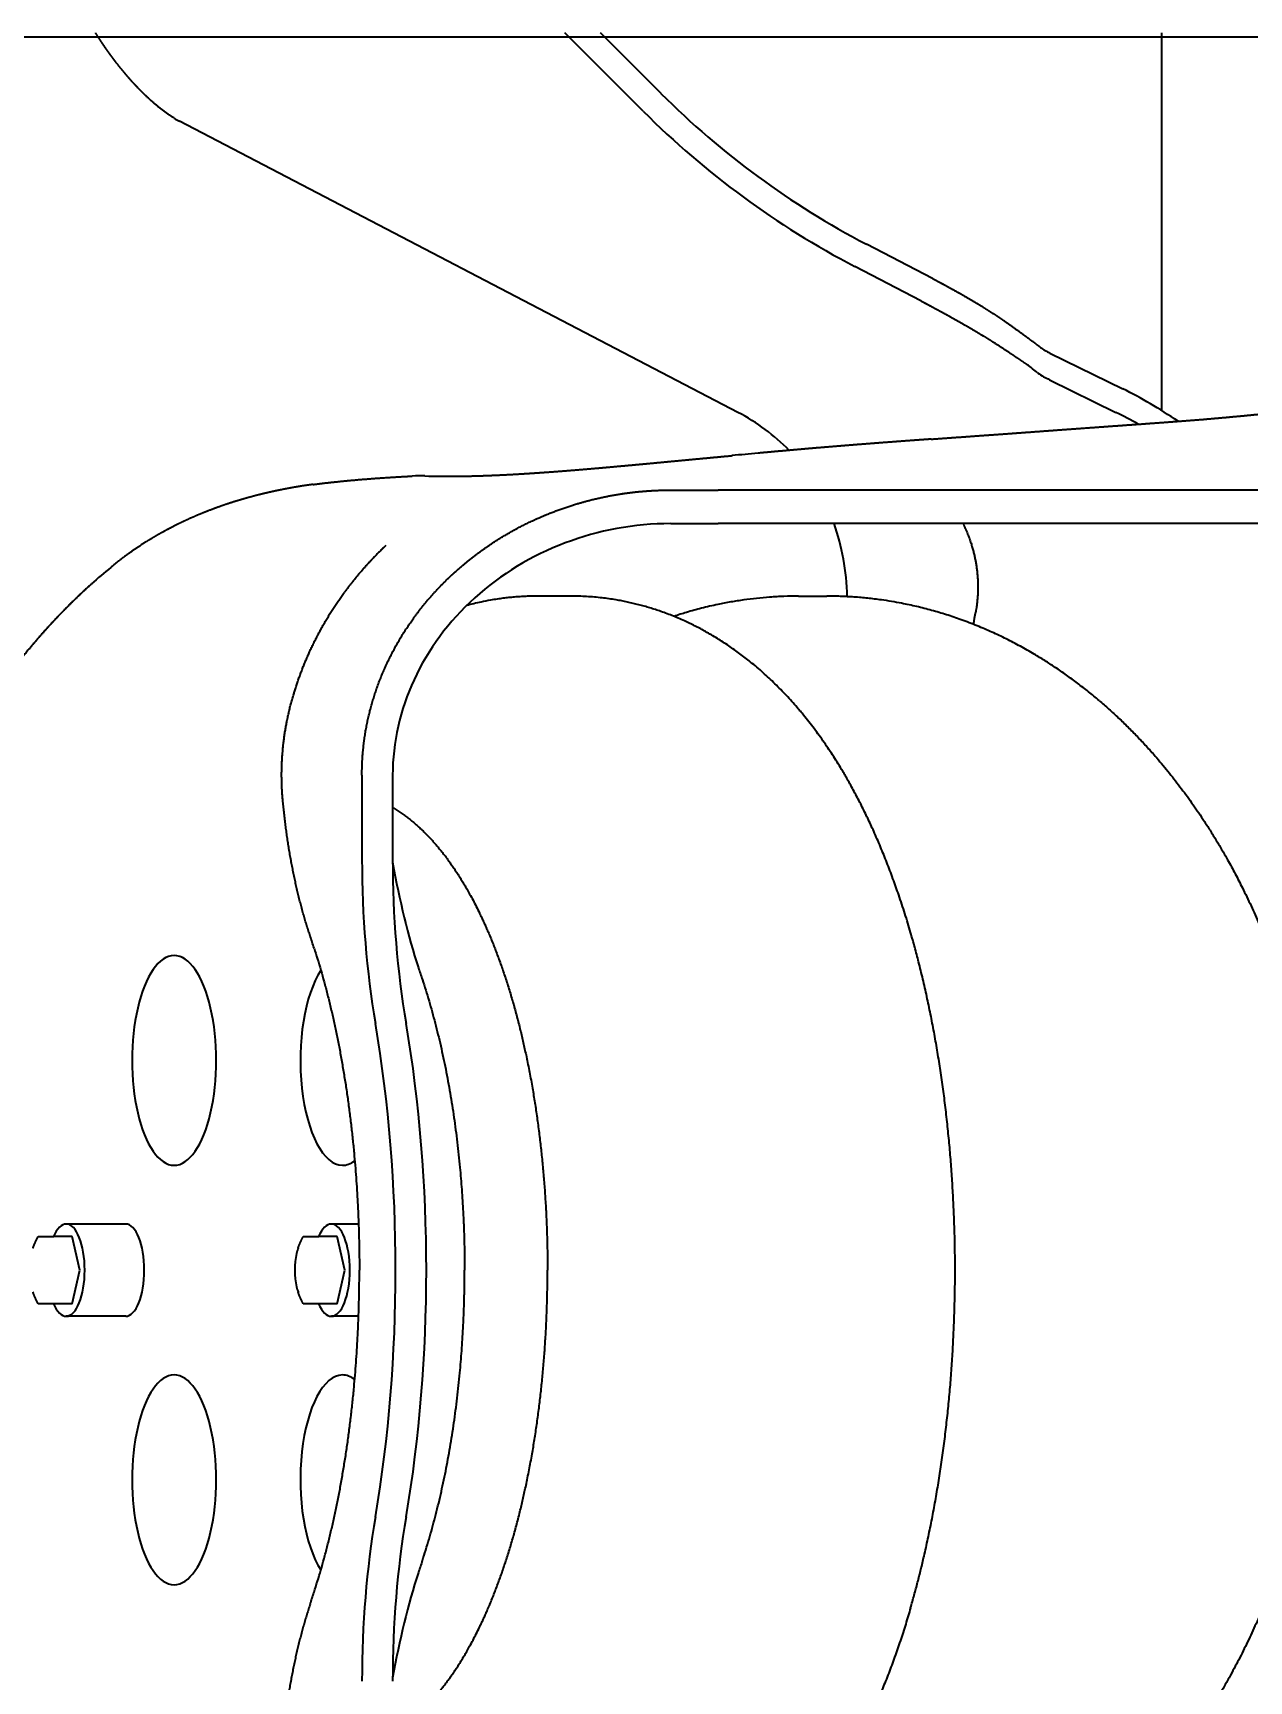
# Model space of a CAD drawing. Header units: millimetres. Extents: x 120 to 10915, y 515 to 8014.
# Drawn here: x 7744.6 to 8034.7, y 2072 to 2465 of the extents above; entities that cross this region are included whole.
import ezdxf

# ---------------------------------------------------------------- set-up
doc = ezdxf.new("R2010")
doc.units = ezdxf.units.MM
doc.layers.get('0').update_dxf_attribs({"lineweight": 13})
doc.layers.add('205_Chassis_top_view', color=7, linetype='Continuous', lineweight=13)

# ---------------------------------------------------------------- blocks, each defined once
blk = doc.blocks.new('2908045_1')
at = {"layer": '205_Chassis_top_view', "color": 3, "lineweight": 35}
for p, q in [((7890.16, 276.35), (7871.51, 295)), ((7894.41, 280.59), (7880, 295)), ((8013.86, 204.94), (8013.86, 295)), ((7912.74, 204.54), (7779.59, 273.94)), ((7959.16, 236.44), (7943.39, 244.66)), ((7956.38, 231.12), (7940.62, 239.34)), ((7987.19, 218.67), (8004.59, 210.11)), ((7987.08, 212.31), (8002.89, 204.54)), ((7896.12, 186), (7896.75, 186)), ((7896.75, 186), (7897.36, 186)), ((7897.36, 186), (7908.06, 186)), ((8123.97, 186), (7908.06, 186)), ((7896.74, 178), (7908.06, 178)), ((8123.97, 178), (7908.06, 178)), ((7828.8, 172.81), (7828.8, 172.81)), ((7872.99, 160.72), (7864.85, 160.72)), ((7927.19, 160.72), (7933.99, 160.72)), ((7823.08, 118), (7823.08, 97.98)), ((7830.4, 118), (7830.4, 97.98)), ((7745.84, 8), (7747.04, 8)), ((7747.04, 8), (7749.55, 8)), ((7753.94, 8), (7749.55, 8)), ((7766.74, 11), (7752.54, 11)), ((7755.79, 0), (7753.94, 8)), ((7809.08, 8), (7810.28, 8)), ((7810.28, 8), (7812.79, 8)), ((7817.17, 8), (7812.79, 8)), ((7822.27, 11), (7815.78, 11)), ((7819.03, 0), (7817.17, 8)), ((7744.61, 5.2), (7744.64, 5.3)), ((7807.84, 5.2), (7807.87, 5.3)), ((7753.94, -8), (7755.79, 0)), ((7817.17, -8), (7819.03, 0)), ((7744.61, -5.2), (7744.64, -5.3)), ((7807.84, -5.2), (7807.87, -5.3)), ((7747.04, -8), (7745.84, -8)), ((7749.55, -8), (7747.04, -8)), ((7753.94, -8), (7749.55, -8)), ((7766.74, -11), (7752.54, -11)), ((7810.28, -8), (7809.08, -8)), ((7812.79, -8), (7810.28, -8)), ((7817.17, -8), (7812.79, -8)), ((7822.27, -11), (7815.78, -11))]:
    blk.add_line(p, q, dxfattribs=at)
for centre, radius, start, end in [((8035.83, 422.01), 200, 225, 242.4721), ((8035.83, 422.01), 206, 225, 242.4721), ((7785.48, 286.2), 13.59, 238.0021, 241.117), ((7793.85, 301.32), 30.88, 241.0717, 242.4905), ((7993.77, 232.21), 15.06, 234.1477, 244.088), ((7970.06, 198.42), 21.02, 51.8336, 56.2854), ((7898.81, 108.81), 135.5, 50.909, 51.559), ((7990.29, 221.58), 9.71, 231.5063, 241.6488), ((8002.41, 243.59), 34.83, 241.2972, 243.8829), ((7959.38, 115.88), 98.76, 60.3504, 63.8565), ((8178.53, -2661.32), 2868.02, 95.22085, 95.3455), ((7844.37, 418.4), 229.11, 268.4246, 270.3742), ((7855.73, 55.42), 145.42, 129.5308, 131.9243), ((7746.17, 196.67), 226.82, 349.1546, 349.9203), ((7059.35, -168.2), 791.2, 18.03762, 18.25271), ((8325.22, 230.94), 513.83, 198.0099, 198.34), ((8325.21, -230.94), 513.83, 161.66, 161.9901), ((7059.39, 168.19), 791.15, 341.74735, 341.96238)]:
    blk.add_arc(centre, radius, start, end, dxfattribs=at)
for centre, major_axis, ratio, start_param, end_param in [((8021.04, 110.26), (61.69, -102.47), 0.506147, 2.310802, 2.475392), ((7838.96, 112.43), (86.12, 82.92), 0.621528, 0.002128, 0.205707), ((7827.29, 186.77), (13.76, 1.94), 0.128617, 0.652827, 0.955926), ((7894.4, 120.12), (63.21, 11.14), 0.898585, 1.377193, 2.984587), ((7874.83, 142.94), (-47.26, -55.18), 0.783451, 2.430568, 2.717481), ((7863.23, 97.98), (0, 100), 0.40151, 1.570796, 1.973511), ((7870.55, 97.98), (0, 100), 0.40151, 1.570796, 1.973511), ((7865.62, 138.18), (2.04, -104.11), 0.374986, 5.109093, 5.392887), ((7778.28, 50), (0, 25), 0.40151, 0, 3.141593), ((7778.28, 50), (0, -25), 0.40151, 0, 3.141593), ((7818.43, 50), (0, 25), 0.40151, 0.537607, 3.141593), ((7770.88, 0), (0, -150), 0.40151, 1.16808, 1.973513), ((7778.21, 0), (0, -150), 0.40151, 1.16808, 1.973513), ((7818.43, 50), (0, -25), 0.40151, 0, 0.295735), ((7752.54, 0), (0, 11), 0.40151, 0, 0.756457), ((7752.54, 0), (0, 11), 0.40151, 3.141593, 6.283185), ((7766.74, 0), (0, 11), 0.40151, 3.141593, 6.283185), ((7815.78, 0), (0, 11), 0.40151, 0, 0.756457), ((7815.78, 0), (0, 11), 0.40151, 3.141593, 6.283185), ((7810.28, 0), (0, 8), 0.40151, 1.047198, 2.094395), ((7810.28, 0), (0, 8), 0.40151, 0.86241, 1.047198), ((7810.28, 0), (0, 8), 0.40151, 2.094395, 2.279182), ((7752.54, 0), (0, 11), 0.40151, 2.385136, 3.141593), ((7815.78, 0), (0, 11), 0.40151, 2.385136, 3.141593), ((7778.28, -50), (0, 25), 0.40151, 0, 3.141593), ((7778.28, -50), (0, -25), 0.40151, 0, 3.141593), ((7818.43, -50), (0, 25), 0.40151, 0, 2.603985), ((7818.43, -50), (0, -25), 0.40151, 2.845857, 3.141593), ((7863.23, -97.98), (0, 100), 0.40151, 1.168082, 1.570796), ((7870.55, -97.98), (0, 100), 0.40151, 1.168082, 1.570796), ((7865.62, -138.18), (-2.04, -104.11), 0.374986, 4.031891, 4.315685)]:
    blk.add_ellipse(centre, major_axis=major_axis, ratio=ratio, start_param=start_param, end_param=end_param, dxfattribs=at)
for points, degree, knots in [([(7778.28, 274.67), (7776.39, 275.86), (7774.55, 277.24), (7772.77, 278.77), (7770.84, 280.62), (7768.96, 282.63), (7768.77, 282.83), (7767.82, 283.86), (7766.9, 284.92), (7766.17, 285.78), (7765.12, 287.08), (7764.07, 288.45), (7763.72, 288.91), (7763.19, 289.62), (7762.67, 290.35), (7762.49, 290.59), (7761.79, 291.59), (7761.1, 292.61), (7760.58, 293.4), (7760.07, 294.19), (7759.57, 295)], 5, [0, 0, 0, 0, 0, 0, 32.411087, 32.411087, 32.411087, 36.043387, 36.043387, 36.043387, 50.608925, 50.608925, 50.608925, 57.92028, 57.92028, 57.92028, 61.603204, 61.603204, 61.603204, 72.809317, 72.809317, 72.809317, 72.809317, 72.809317, 72.809317]), ([(7959.16, 236.44), (7960, 236), (7960.86, 235.55), (7961.74, 235.08), (7963.51, 234.13), (7965.29, 233.14), (7966.19, 232.64), (7967.98, 231.61), (7969.74, 230.56), (7970.6, 230.03), (7971.75, 229.32), (7972.86, 228.6), (7973.14, 228.42), (7973.41, 228.24), (7973.68, 228.06)], 5, [0, 0, 0, 0, 0, 0, 16.869623, 16.869623, 16.869623, 33.83265, 33.83265, 33.83265, 50.819207, 50.819207, 50.819207, 56.466537, 56.466537, 56.466537, 56.466537, 56.466537, 56.466537]), ([(7956.38, 231.12), (7957.22, 230.68), (7958.08, 230.23), (7958.96, 229.76), (7960.74, 228.81), (7962.56, 227.81), (7963.48, 227.3), (7965.33, 226.27), (7967.16, 225.22), (7968.07, 224.69), (7969.26, 223.98), (7970.43, 223.27), (7970.72, 223.09), (7971.01, 222.92), (7971.3, 222.74)], 5, [0, 0, 0, 0, 0, 0, 16.891028, 16.891028, 16.891028, 33.880897, 33.880897, 33.880897, 50.908946, 50.908946, 50.908946, 56.580707, 56.580707, 56.580707, 56.580707, 56.580707, 56.580707]), ([(7984.95, 220.01), (7983.62, 220.98), (7982.19, 222.04), (7980.68, 223.16), (7978.39, 224.82), (7975.96, 226.52), (7975.21, 227.03), (7974.45, 227.55), (7973.68, 228.06)], 5, [0, 0, 0, 0, 0, 0, 36.809742, 36.809742, 36.809742, 52.755237, 52.755237, 52.755237, 52.755237, 52.755237, 52.755237]), ([(7981.73, 215.9), (7980.43, 216.77), (7979.07, 217.69), (7977.63, 218.66), (7975.53, 220.05), (7973.33, 221.46), (7972.66, 221.88), (7971.98, 222.31), (7971.3, 222.74)], 5, [0, 0, 0, 0, 0, 0, 31.249556, 31.249556, 31.249556, 44.817959, 44.817959, 44.817959, 44.817959, 44.817959, 44.817959]), ([(8023.72, 202.87), (8026.03, 203.07), (8028.34, 203.27), (8030.66, 203.48), (8033.61, 203.76), (8036.56, 204.05), (8037.02, 204.09), (8038.39, 204.23), (8039.74, 204.37), (8040.48, 204.44), (8041.32, 204.53), (8042.16, 204.62), (8042.22, 204.63), (8042.52, 204.66), (8042.82, 204.69), (8043.09, 204.72), (8043.84, 204.8), (8044.7, 204.9), (8045.27, 204.96), (8046.2, 205.06), (8047.08, 205.16), (8047.45, 205.21), (8047.86, 205.25), (8048.22, 205.29), (8048.3, 205.3), (8048.45, 205.32), (8048.61, 205.34), (8048.68, 205.35), (8049.33, 205.42), (8049.98, 205.5), (8050.55, 205.57), (8051.64, 205.7), (8052.73, 205.84), (8053.21, 205.9), (8053.82, 205.98), (8054.42, 206.05), (8054.51, 206.07), (8054.6, 206.08), (8054.69, 206.09)], 5, [0, 0, 0, 0, 0, 0, 22.696271, 22.696271, 22.696271, 28.709727, 28.709727, 28.709727, 36.270464, 36.270464, 36.270464, 36.899835, 36.899835, 36.899835, 39.157772, 39.157772, 39.157772, 42.729413, 42.729413, 42.729413, 45.335156, 45.335156, 45.335156, 46.082839, 46.082839, 46.082839, 46.830523, 46.830523, 46.830523, 52.409206, 52.409206, 52.409206, 57.492023, 57.492023, 57.492023, 58.368576, 58.368576, 58.368576, 58.368576, 58.368576, 58.368576]), ([(7958.82, 198.15), (7962.63, 198.42), (7966.41, 198.69), (7970.17, 198.96), (7974.14, 199.24), (7978.13, 199.53), (7978.33, 199.55), (7979.32, 199.62), (7980.43, 199.7), (7981.43, 199.77), (7984.12, 199.97), (7987.05, 200.18), (7988.9, 200.32), (7992.18, 200.56), (7995.4, 200.79), (7996.78, 200.89), (7998.72, 201.03), (8000.43, 201.15), (8000.95, 201.19), (8001.72, 201.25), (8002.42, 201.3), (8002.66, 201.31), (8006.3, 201.57), (8009.93, 201.83), (8013.29, 202.08), (8017.12, 202.36), (8020.9, 202.65), (8021.49, 202.7), (8022.24, 202.75), (8022.98, 202.81), (8023.23, 202.83), (8023.47, 202.85), (8023.72, 202.87)], 5, [0, 0, 0, 0, 0, 0, 33.348241, 33.348241, 33.348241, 35.27599, 35.27599, 35.27599, 41.776188, 41.776188, 41.776188, 52.619791, 52.619791, 52.619791, 60.842323, 60.842323, 60.842323, 64.734928, 64.734928, 64.734928, 66.963999, 66.963999, 66.963999, 97.011819, 97.011819, 97.011819, 101.617341, 101.617341, 101.617341, 103.89249, 103.89249, 103.89249, 103.89249, 103.89249, 103.89249]), ([(7958.82, 198.15), (7958.44, 198.12), (7958.05, 198.09), (7957.66, 198.06), (7956.84, 198), (7956.03, 197.95), (7955.78, 197.93), (7955.23, 197.89), (7954.67, 197.85), (7954.61, 197.84), (7953.97, 197.8), (7953.29, 197.75), (7952.67, 197.7), (7951.28, 197.6), (7949.76, 197.48), (7948.92, 197.42), (7947.27, 197.3), (7945.67, 197.17), (7944.86, 197.11), (7943.84, 197.03), (7942.94, 196.96), (7942.68, 196.94), (7942.29, 196.91), (7941.91, 196.88), (7941.86, 196.88), (7941.59, 196.86), (7941.32, 196.84), (7941.19, 196.83), (7940.2, 196.75), (7939.24, 196.67), (7938.49, 196.61), (7937.28, 196.51), (7936.02, 196.41), (7935.56, 196.37), (7934.83, 196.31), (7934.09, 196.25), (7933.83, 196.23), (7933.32, 196.19), (7932.81, 196.14), (7932.55, 196.12), (7930, 195.91), (7927.47, 195.69), (7925.31, 195.5), (7922.39, 195.24), (7919.51, 194.98), (7918.86, 194.92), (7918.21, 194.86), (7917.56, 194.8)], 5, [0, 0, 0, 0, 0, 0, 3.403529, 3.403529, 3.403529, 7.121485, 7.121485, 7.121485, 8.249002, 8.249002, 8.249002, 12.771249, 12.771249, 12.771249, 18.029703, 18.029703, 18.029703, 23.156545, 23.156545, 23.156545, 25.250686, 25.250686, 25.250686, 26.528037, 26.528037, 26.528037, 27.647582, 27.647582, 27.647582, 35.397892, 35.397892, 35.397892, 39.731582, 39.731582, 39.731582, 42.021796, 42.021796, 42.021796, 44.31201, 44.31201, 44.31201, 64.698667, 64.698667, 64.698667, 70.642439, 70.642439, 70.642439, 70.642439, 70.642439, 70.642439]), ([(7845.86, 189.3), (7846.88, 189.31), (7847.94, 189.33), (7849.02, 189.35), (7850.2, 189.38), (7851.4, 189.42), (7851.47, 189.42), (7851.7, 189.43), (7851.97, 189.44), (7852.16, 189.44), (7852.59, 189.46), (7853.04, 189.47), (7853.3, 189.48), (7853.6, 189.5), (7853.85, 189.51), (7853.92, 189.51), (7854.01, 189.51), (7854.09, 189.52), (7854.12, 189.52), (7854.49, 189.53), (7854.87, 189.55), (7855.3, 189.57), (7855.85, 189.59), (7856.38, 189.62), (7856.5, 189.62), (7856.75, 189.64), (7856.99, 189.65), (7857.08, 189.65), (7858.42, 189.72), (7859.8, 189.79), (7861.07, 189.87), (7862.53, 189.96), (7864.01, 190.06), (7864.19, 190.07), (7864.84, 190.11), (7865.47, 190.16), (7865.92, 190.19), (7866.54, 190.23), (7867.18, 190.28), (7867.3, 190.29), (7867.62, 190.31), (7867.93, 190.33), (7868.08, 190.34), (7868.88, 190.4), (7869.73, 190.46), (7870.49, 190.52), (7871.64, 190.61), (7872.76, 190.7), (7873.14, 190.73), (7873.74, 190.78), (7874.32, 190.83), (7874.54, 190.85), (7874.99, 190.88), (7875.44, 190.92), (7875.58, 190.93), (7877.04, 191.05), (7878.55, 191.18), (7879.94, 191.3), (7881.6, 191.45), (7883.21, 191.59), (7883.35, 191.61), (7884.68, 191.73), (7886.03, 191.85), (7887.02, 191.94), (7889.44, 192.16), (7891.84, 192.39), (7893.27, 192.52), (7895.15, 192.7), (7897.07, 192.88), (7897.51, 192.92), (7900.42, 193.19), (7903.37, 193.47), (7906.01, 193.72), (7908.67, 193.97), (7911.35, 194.22)], 5, [0, 0, 0, 0, 0, 0, 15.841246, 15.841246, 15.841246, 16.942386, 16.942386, 16.942386, 18.645162, 18.645162, 18.645162, 20.794644, 20.794644, 20.794644, 21.562518, 21.562518, 21.562518, 21.946455, 21.946455, 21.946455, 26.596057, 26.596057, 26.596057, 28.077159, 28.077159, 28.077159, 29.630426, 29.630426, 29.630426, 45.352898, 45.352898, 45.352898, 47.46468, 47.46468, 47.46468, 53.09582, 53.09582, 53.09582, 54.94614, 54.94614, 54.94614, 56.716545, 56.716545, 56.716545, 63.887399, 63.887399, 63.887399, 67.536749, 67.536749, 67.536749, 69.881708, 69.881708, 69.881708, 72.427831, 72.427831, 72.427831, 85.662714, 85.662714, 85.662714, 89.104634, 89.104634, 89.104634, 99.491148, 99.491148, 99.491148, 114.742719, 114.742719, 114.742719, 118.08864, 118.08864, 118.08864, 142.755632, 142.755632, 142.755632, 142.755632, 142.755632, 142.755632]), ([(7811.41, 187.34), (7814.71, 187.76), (7818, 188.12), (7821.31, 188.43), (7825.11, 188.73), (7828.91, 188.98), (7829.38, 189.01), (7830.33, 189.07), (7831.27, 189.13), (7831.74, 189.16), (7832.68, 189.21), (7833.62, 189.26), (7834.09, 189.29), (7834.56, 189.31), (7835.02, 189.33)], 5, [0, 0, 0, 0, 0, 0, 52.261362, 52.261362, 52.261362, 59.732202, 59.732202, 59.732202, 67.199922, 67.199922, 67.199922, 74.655542, 74.655542, 74.655542, 74.655542, 74.655542, 74.655542]), ([(7800.96, 185.46), (7800.88, 185.44), (7800.81, 185.43), (7800.72, 185.41), (7800.61, 185.38), (7800.5, 185.36), (7800.47, 185.35), (7800.39, 185.33), (7800.31, 185.31), (7800.25, 185.3), (7800.17, 185.28), (7800.09, 185.26), (7800.06, 185.25), (7800.01, 185.24), (7799.96, 185.23), (7799.93, 185.22), (7799.85, 185.2), (7799.75, 185.18), (7799.7, 185.17), (7799.19, 185.04), (7798.67, 184.92), (7798.21, 184.8), (7796.8, 184.44), (7795.38, 184.05), (7794.44, 183.78), (7792.04, 183.05), (7789.6, 182.24), (7788.12, 181.71), (7785.88, 180.86), (7783.62, 179.91), (7782.85, 179.58), (7781.45, 178.96), (7780.05, 178.29), (7779.41, 177.99), (7778.71, 177.64), (7778, 177.28), (7777.94, 177.24), (7777.81, 177.18), (7777.68, 177.11), (7777.63, 177.09), (7777.45, 176.99), (7777.27, 176.9), (7777.15, 176.84), (7776.92, 176.71), (7776.67, 176.58), (7776.54, 176.51), (7776.33, 176.4), (7776.13, 176.29), (7776.05, 176.25), (7775.8, 176.11), (7775.55, 175.97), (7775.38, 175.88), (7775.11, 175.73), (7774.84, 175.58), (7774.79, 175.55), (7774.45, 175.36), (7774.11, 175.16), (7773.84, 175), (7773.34, 174.71), (7772.85, 174.41), (7772.6, 174.26), (7771.88, 173.83), (7771.16, 173.37), (7770.69, 173.07), (7768.89, 171.9), (7767.1, 170.65), (7765.78, 169.67), (7764.47, 168.65), (7763.18, 167.58)], 5, [0, 0, 0, 0, 0, 0, 1.059049, 1.059049, 1.059049, 1.414219, 1.414219, 1.414219, 2.124555, 2.124555, 2.124555, 2.479756, 2.479756, 2.479756, 2.834957, 2.834957, 2.834957, 3.542806, 3.542806, 3.542806, 9.999127, 9.999127, 9.999127, 22.978768, 22.978768, 22.978768, 42.435401, 42.435401, 42.435401, 52.238207, 52.238207, 52.238207, 60.439106, 60.439106, 60.439106, 61.235561, 61.235561, 61.235561, 62.068407, 62.068407, 62.068407, 63.661356, 63.661356, 63.661356, 65.210642, 65.210642, 65.210642, 66.310678, 66.310678, 66.310678, 68.510725, 68.510725, 68.510725, 69.733274, 69.733274, 69.733274, 72.846688, 72.846688, 72.846688, 76.02476, 76.02476, 76.02476, 81.969594, 81.969594, 81.969594, 98.898899, 98.898899, 98.898899, 98.898899, 98.898899, 98.898899]), ([(7811.41, 187.34), (7809.94, 187.15), (7808.42, 186.93), (7806.85, 186.67), (7805.17, 186.35), (7803.47, 186), (7803.27, 185.96), (7802.97, 185.9), (7802.67, 185.84), (7802.49, 185.8), (7802.22, 185.74), (7801.95, 185.68), (7801.89, 185.67), (7801.67, 185.62), (7801.45, 185.57), (7801.29, 185.53), (7801.12, 185.5), (7800.96, 185.46)], 5, [0, 0, 0, 0, 0, 0, 22.873315, 22.873315, 22.873315, 24.075345, 24.075345, 24.075345, 27.14868, 27.14868, 27.14868, 27.918247, 27.918247, 27.918247, 30.233188, 30.233188, 30.233188, 30.233188, 30.233188, 30.233188]), ([(7823.08, 118), (7823.06, 122.63), (7823.49, 127.25), (7824.35, 131.81), (7826.97, 140.91), (7831.15, 149.31), (7833.66, 153.36), (7837.45, 158.46), (7841.72, 163.05), (7842.86, 164.21), (7847.1, 168.26), (7851.67, 171.82), (7855.1, 174.12), (7859.36, 176.59), (7863.75, 178.69), (7864.51, 179.04), (7868.43, 180.78), (7872.42, 182.23), (7875.64, 183.2), (7879.7, 184.2), (7883.77, 184.92), (7884.61, 185.06), (7887.43, 185.48), (7890.24, 185.76), (7892.2, 185.9), (7894.16, 185.98), (7896.12, 186)], 5, [0, 0, 0, 0, 0, 0, 35.733274, 35.733274, 35.733274, 73.419646, 73.419646, 73.419646, 86.679946, 86.679946, 86.679946, 121.398351, 121.398351, 121.398351, 128.680357, 128.680357, 128.680357, 158.619885, 158.619885, 158.619885, 166.380099, 166.380099, 166.380099, 184.72492, 184.72492, 184.72492, 184.72492, 184.72492, 184.72492]), ([(7966.46, 178), (7966.65, 177.61), (7967.03, 176.81), (7967.53, 175.62), (7967.98, 174.46), (7968.34, 173.38), (7968.66, 172.35), (7968.92, 171.39), (7969.15, 170.44), (7969.35, 169.49), (7969.52, 168.54), (7969.67, 167.6), (7969.79, 166.67), (7969.88, 165.73), (7969.95, 164.77), (7969.99, 163.8), (7970, 162.83), (7969.99, 161.89), (7969.95, 160.96), (7969.88, 160.05), (7969.8, 159.16), (7969.7, 158.35), (7969.59, 157.62), (7969.52, 157.19), (7969.48, 156.97)], 3, [0, 0, 0, 0, 1.317535, 2.650703, 3.858503, 5.054946, 6.081277, 7.068476, 8.047051, 9.016554, 9.977548, 10.928931, 11.869451, 12.798042, 13.774913, 14.754072, 15.716615, 16.663733, 17.592743, 18.505015, 19.396959, 20.277623, 20.947378, 21.605529, 21.605529, 21.605529, 21.605529]), ([(7828.8, 172.81), (7828.78, 172.79), (7828.71, 172.73), (7828.61, 172.63), (7828.46, 172.49), (7828.29, 172.32), (7828.08, 172.12), (7827.85, 171.89), (7827.6, 171.65), (7827.32, 171.37), (7827.03, 171.08), (7826.69, 170.74), (7826.3, 170.34), (7825.85, 169.88), (7825.39, 169.4), (7824.92, 168.89), (7824.43, 168.37), (7823.94, 167.83), (7823.44, 167.26), (7822.93, 166.68), (7822.42, 166.09), (7821.91, 165.48), (7821.4, 164.86), (7820.88, 164.22), (7820.37, 163.57), (7819.86, 162.91), (7819.35, 162.23), (7819.01, 161.78), (7818.85, 161.55)], 3, [0, 0, 0, 0, 0.082055, 0.262635, 0.445779, 0.699047, 0.982231, 1.304582, 1.660848, 2.047777, 2.469076, 2.9023, 3.506043, 4.143195, 4.815651, 5.50248, 6.222442, 6.954415, 7.711998, 8.479773, 9.266201, 10.061201, 10.871593, 11.689121, 12.518418, 13.353526, 14.197538, 15.046111, 15.046111, 15.046111, 15.046111]), ([(7758.57, 163.62), (7756.88, 162.1), (7755.21, 160.54), (7753.6, 158.97), (7749.77, 155.11), (7746.25, 151.22), (7744.26, 148.89), (7741.45, 145.42), (7738.83, 141.9), (7738.02, 140.77), (7735.69, 137.43), (7733.55, 134.08), (7732.21, 131.84), (7730.07, 127.97), (7728.17, 123.97), (7727.42, 122.3), (7726.63, 120.35), (7725.91, 118.39), (7725.82, 118.13), (7725.39, 116.92), (7724.98, 115.69), (7724.68, 114.71), (7724.4, 113.72), (7724.14, 112.73)], 5, [0, 0, 0, 0, 0, 0, 21.826516, 21.826516, 21.826516, 53.546765, 53.546765, 53.546765, 68.538123, 68.538123, 68.538123, 97.56528, 97.56528, 97.56528, 117.946433, 117.946433, 117.946433, 121.055827, 121.055827, 121.055827, 132.545479, 132.545479, 132.545479, 132.545479, 132.545479, 132.545479]), ([(7806.95, 137.86), (7807.06, 138.2), (7807.27, 138.88), (7807.6, 139.89), (7807.95, 140.9), (7808.32, 141.91), (7808.7, 142.93), (7809.09, 143.94), (7809.5, 144.94), (7809.93, 145.95), (7810.37, 146.96), (7810.83, 147.97), (7811.3, 148.97), (7811.79, 149.97), (7812.3, 150.97), (7812.82, 151.96), (7813.36, 152.95), (7813.91, 153.94), (7814.48, 154.92), (7815.06, 155.89), (7815.66, 156.86), (7816.27, 157.82), (7816.9, 158.77), (7817.54, 159.71), (7818.19, 160.64), (7818.63, 161.25), (7818.85, 161.56)], 3, [0, 0, 0, 0, 1.061923, 2.128425, 3.199521, 4.275207, 5.355458, 6.440228, 7.529452, 8.623042, 9.724168, 10.82956, 11.939292, 13.053363, 14.17167, 15.294032, 16.42021, 17.549935, 18.68342, 19.81992, 20.958688, 22.098663, 23.236032, 24.372552, 25.507254, 26.639155, 26.639155, 26.639155, 26.639155]), ([(7864.85, 160.72), (7864.4, 160.72), (7863.49, 160.71), (7862.13, 160.66), (7860.77, 160.59), (7859.41, 160.49), (7858.06, 160.36), (7856.71, 160.2), (7855.27, 160), (7853.54, 159.72), (7851.66, 159.35), (7849.77, 158.92), (7848.62, 158.63), (7848.06, 158.48)], 3, [0, 0, 0, 0, 1.361639, 2.72337, 4.085279, 5.447197, 6.806386, 8.166471, 9.527081, 11.162266, 13.42543, 15.263089, 16.988434, 16.988434, 16.988434, 16.988434]), ([(7953.95, 80.5), (7953.73, 81.25), (7953.28, 82.76), (7952.58, 85.01), (7951.86, 87.24), (7951.15, 89.37), (7950.44, 91.4), (7949.74, 93.34), (7949.03, 95.27), (7948.29, 97.18), (7947.54, 99.07), (7946.77, 100.94), (7945.97, 102.8), (7945.2, 104.55), (7944.45, 106.2), (7943.73, 107.74), (7942.99, 109.26), (7942.24, 110.78), (7941.47, 112.28), (7940.68, 113.77), (7939.88, 115.25), (7939.12, 116.6), (7938.41, 117.83), (7937.62, 119.17), (7936.69, 120.7), (7935.6, 122.43), (7934.48, 124.13), (7933.34, 125.82), (7932.16, 127.48), (7930.95, 129.12), (7929.71, 130.74), (7928.61, 132.11), (7927.66, 133.25), (7926.73, 134.34), (7925.62, 135.61), (7924.31, 137.04), (7922.97, 138.44), (7921.6, 139.81), (7920.2, 141.16), (7918.76, 142.47), (7917.29, 143.75), (7915.87, 144.93), (7914.51, 146), (7913.23, 146.98), (7911.91, 147.93), (7910.58, 148.86), (7909.22, 149.76), (7907.85, 150.63), (7906.45, 151.47), (7905.12, 152.23), (7903.88, 152.9), (7902.72, 153.5), (7901.55, 154.08), (7900.27, 154.69), (7898.89, 155.3), (7897.39, 155.93), (7895.89, 156.52), (7894.44, 157.04), (7893.06, 157.51), (7891.75, 157.92), (7890.42, 158.31), (7889.09, 158.67), (7887.75, 159), (7886.41, 159.3), (7885.05, 159.58), (7883.59, 159.84), (7882.02, 160.09), (7880.29, 160.31), (7878.51, 160.49), (7876.67, 160.62), (7874.83, 160.7), (7873.61, 160.72), (7872.99, 160.72)], 3, [0, 0, 0, 0, 2.363483, 4.716615, 7.058585, 9.390621, 11.459647, 13.521217, 15.574356, 17.619242, 19.6561, 21.685144, 23.706644, 25.720517, 27.42872, 29.126161, 30.821851, 32.51322, 34.20055, 35.884087, 37.564121, 39.241057, 40.541278, 41.835177, 43.880195, 45.923173, 47.963781, 50.002644, 52.040463, 54.077821, 56.115361, 58.152625, 59.350172, 60.543128, 62.475265, 64.40996, 66.34738, 68.287891, 70.231893, 72.179617, 74.131343, 76.089753, 77.702447, 79.320583, 80.941722, 82.56589, 84.193052, 85.823203, 87.456299, 89.092318, 90.398271, 91.701839, 93.01117, 94.31835, 95.936248, 97.551252, 99.173324, 100.792909, 102.169625, 103.544813, 104.923759, 106.301404, 107.682219, 109.061951, 110.444304, 111.825787, 113.520753, 115.214757, 117.054835, 118.894228, 120.733163, 122.571868, 122.571868, 122.571868, 122.571868]), ([(7927.19, 160.72), (7926.04, 160.72), (7923.75, 160.67), (7920.42, 160.49), (7917.22, 160.2), (7914.13, 159.82), (7911.04, 159.33), (7907.68, 158.68), (7904.16, 157.86), (7900.67, 156.91), (7898.48, 156.22), (7897.48, 155.89)], 3, [0, 0, 0, 0, 3.446217, 6.87491, 9.986731, 13.100846, 16.212749, 19.365948, 23.348353, 27.053478, 30.227308, 30.227308, 30.227308, 30.227308]), ([(7998.89, 135.83), (7998.47, 136.18), (7997.63, 136.89), (7996.36, 137.92), (7995.07, 138.94), (7993.77, 139.94), (7992.45, 140.92), (7991.13, 141.88), (7989.79, 142.82), (7988.47, 143.71), (7987.19, 144.55), (7985.95, 145.35), (7984.69, 146.12), (7983.3, 146.96), (7981.78, 147.84), (7980.12, 148.76), (7978.45, 149.65), (7976.76, 150.51), (7975.05, 151.34), (7973.34, 152.13), (7971.6, 152.89), (7969.8, 153.65), (7967.92, 154.39), (7966.05, 155.08), (7964.24, 155.71), (7962.49, 156.29), (7960.73, 156.82), (7958.96, 157.33), (7957.19, 157.8), (7955.4, 158.24), (7953.61, 158.64), (7951.61, 159.05), (7949.4, 159.45), (7947.25, 159.78), (7945.37, 160.02), (7943.75, 160.21), (7942.13, 160.37), (7940.5, 160.49), (7938.88, 160.59), (7937.25, 160.66), (7935.62, 160.71), (7934.54, 160.72), (7933.99, 160.72)], 3, [0, 0, 0, 0, 1.644369, 3.285222, 4.927578, 6.566543, 8.20694, 9.844073, 11.482751, 13.118303, 14.599953, 16.079149, 17.560027, 19.03857, 20.93655, 22.830879, 24.727673, 26.621075, 28.516552, 30.408895, 32.303263, 34.194761, 36.27598, 38.35408, 40.193084, 42.029904, 43.868614, 45.705402, 47.543575, 49.380082, 51.217812, 53.054136, 55.502791, 57.949491, 59.579142, 61.208156, 62.836619, 64.464622, 66.093876, 67.722855, 69.351652, 70.980357, 70.980357, 70.980357, 70.980357]), ([(7804.2, 112.04), (7804.17, 112.37), (7804.12, 113.02), (7804.05, 113.96), (7804, 114.84), (7803.97, 115.67), (7803.94, 116.5), (7803.93, 117.33), (7803.92, 118.16), (7803.93, 118.99), (7803.95, 119.83), (7803.98, 120.74), (7804.03, 121.74), (7804.1, 122.83), (7804.19, 123.91), (7804.29, 125), (7804.42, 126.08), (7804.56, 127.16), (7804.72, 128.24), (7804.9, 129.32), (7805.09, 130.4), (7805.31, 131.47), (7805.54, 132.54), (7805.78, 133.61), (7806.05, 134.68), (7806.33, 135.75), (7806.63, 136.81), (7806.85, 137.52), (7806.95, 137.87)], 3, [0, 0, 0, 0, 0.984031, 1.969577, 2.799044, 3.629335, 4.460315, 5.291852, 6.124312, 6.957256, 7.790651, 8.624444, 9.710501, 10.797165, 11.884501, 12.97272, 14.062703, 15.153815, 16.246119, 17.339674, 18.433735, 19.529187, 20.626074, 21.724437, 22.82546, 23.928077, 25.032319, 26.138248, 26.138248, 26.138248, 26.138248]), ([(7998.89, 135.83), (7999.69, 135.15), (8001.26, 133.78), (8003.57, 131.65), (8005.83, 129.47), (8008.04, 127.22), (8010.19, 124.92), (8012.11, 122.77), (8013.81, 120.79), (8015.3, 118.98), (8016.77, 117.14), (8018.2, 115.27), (8019.61, 113.38), (8020.99, 111.47), (8022.34, 109.52), (8023.74, 107.43), (8025.19, 105.18), (8026.69, 102.77), (8028.14, 100.32), (8029.71, 97.58), (8031.37, 94.52), (8032.89, 91.57), (8034.15, 89.01), (8035.17, 86.86), (8036.16, 84.7), (8037.13, 82.51), (8038.06, 80.31), (8038.97, 78.09), (8039.85, 75.86), (8040.71, 73.61), (8041.53, 71.35), (8042.33, 69.08), (8043.1, 66.79), (8043.84, 64.5), (8044.55, 62.18), (8045.24, 59.86), (8045.9, 57.52), (8046.53, 55.18), (8047.13, 52.82), (8047.71, 50.46), (8048.26, 48.09), (8048.78, 45.7), (8049.28, 43.31), (8049.74, 40.91), (8050.19, 38.5), (8050.6, 36.08), (8050.98, 33.66), (8051.34, 31.23), (8051.67, 28.8), (8051.98, 26.36), (8052.26, 23.92), (8052.51, 21.47), (8052.73, 19.01), (8052.92, 16.56), (8053.09, 14.1), (8053.23, 11.63), (8053.35, 9.17), (8053.44, 6.7), (8053.5, 4.24), (8053.53, 1.77), (8053.53, -0.7), (8053.51, -3.17), (8053.47, -5.64), (8053.39, -8.11), (8053.29, -10.57), (8053.16, -13.04), (8053, -15.5), (8052.82, -17.95), (8052.61, -20.41), (8052.37, -22.86), (8052.1, -25.31), (8051.81, -27.75), (8051.49, -30.19), (8051.14, -32.62), (8050.77, -35.04), (8050.37, -37.46), (8049.94, -39.87), (8049.48, -42.27), (8049, -44.67), (8048.49, -47.06), (8047.95, -49.44), (8047.39, -51.81), (8046.79, -54.17), (8046.17, -56.52), (8045.53, -58.85), (8044.85, -61.18), (8044.15, -63.5), (8043.42, -65.8), (8042.66, -68.1), (8041.88, -70.38), (8041.06, -72.64), (8040.22, -74.89), (8039.36, -77.13), (8038.46, -79.35), (8037.54, -81.56), (8036.58, -83.76), (8035.6, -85.93), (8034.59, -88.1), (8033.55, -90.24), (8032.49, -92.36), (8031.39, -94.46), (8030.41, -96.29), (8029.43, -98.06), (8028.47, -99.76), (8027.36, -101.65), (8026.23, -103.51), (8025.08, -105.36), (8023.9, -107.18), (8022.7, -108.99), (8021.47, -110.78), (8020.17, -112.61), (8018.8, -114.48), (8017.35, -116.39), (8015.88, -118.27), (8014.37, -120.12), (8012.83, -121.94), (8011.26, -123.73), (8009.67, -125.49), (8008.05, -127.21), (8006.4, -128.89), (8004.74, -130.53), (8003.04, -132.14), (8001.32, -133.72), (7999.57, -135.26), (7997.79, -136.76), (7995.99, -138.22), (7993.84, -139.9), (7991.33, -141.75), (7988.57, -143.65), (7985.9, -145.39), (7983.32, -146.96), (7980.69, -148.46), (7978.25, -149.76), (7976.01, -150.88), (7973.98, -151.84), (7971.93, -152.76), (7969.75, -153.67), (7967.43, -154.58), (7964.98, -155.47), (7962.51, -156.29), (7960.17, -156.99), (7957.98, -157.6), (7955.93, -158.11), (7953.88, -158.58), (7951.58, -159.05), (7949.05, -159.51), (7946.27, -159.92), (7943.49, -160.25), (7940.51, -160.51), (7937.34, -160.68), (7935.11, -160.72), (7933.99, -160.72)], 3, [0, 0, 0, 0, 3.133994, 6.27223, 9.415377, 12.563414, 15.713516, 18.869951, 21.209072, 23.556328, 25.905459, 28.258467, 30.615473, 32.976596, 35.341946, 37.710931, 40.541331, 43.37745, 46.220119, 49.0688, 52.857173, 56.657518, 59.029891, 61.409895, 63.792155, 66.181822, 68.573616, 70.972583, 73.373865, 75.782049, 78.182708, 80.58993, 82.999599, 85.415505, 87.83383, 90.258047, 92.685452, 95.116432, 97.545886, 99.978657, 102.414369, 104.85478, 107.297307, 109.744108, 112.192733, 114.645215, 117.096248, 119.550617, 122.006452, 124.465181, 126.925284, 129.387803, 131.85142, 134.316982, 136.782013, 139.248462, 141.715513, 144.183498, 146.651849, 149.120632, 151.589514, 154.058335, 156.527254, 158.995585, 161.463482, 163.930302, 166.396416, 168.860955, 171.324586, 173.786171, 176.248525, 178.708304, 181.166713, 183.62209, 186.075818, 188.526049, 190.973936, 193.419225, 195.865005, 198.307873, 200.748001, 203.183306, 205.616341, 208.044148, 210.469751, 212.889762, 215.313146, 217.732618, 220.14877, 222.558575, 224.965986, 227.366738, 229.764988, 232.156278, 234.557014, 236.950499, 239.34171, 241.725428, 244.107251, 246.481389, 248.853756, 251.218272, 252.714178, 254.904676, 257.088281, 259.271147, 261.447071, 263.622391, 265.79074, 267.957069, 270.120136, 272.519332, 274.914641, 277.305886, 279.6932, 282.076733, 284.456614, 286.833001, 289.20684, 291.547405, 293.885787, 296.221347, 298.554236, 300.884605, 303.212605, 305.538383, 307.861422, 311.378977, 314.892134, 317.917373, 320.940486, 323.961532, 326.980547, 329.230598, 331.476137, 333.724466, 335.968719, 338.575515, 341.181709, 343.789047, 346.392262, 348.502638, 350.610747, 352.720428, 354.82823, 357.636135, 360.441523, 363.248412, 366.053716, 369.407435, 372.760358, 372.760358, 372.760358, 372.760358]), ([(7810.73, 79.61), (7810.6, 80.02), (7810.33, 80.86), (7809.94, 82.11), (7809.55, 83.38), (7809.18, 84.66), (7808.82, 85.95), (7808.47, 87.26), (7808.13, 88.57), (7807.8, 89.89), (7807.49, 91.23), (7807.19, 92.57), (7806.9, 93.92), (7806.62, 95.28), (7806.35, 96.65), (7806.09, 98.03), (7805.85, 99.41), (7805.62, 100.8), (7805.4, 102.19), (7805.2, 103.58), (7805, 104.99), (7804.82, 106.39), (7804.65, 107.8), (7804.49, 109.21), (7804.34, 110.63), (7804.25, 111.57), (7804.2, 112.05)], 3, [0, 0, 0, 0, 1.306337, 2.623133, 3.947057, 5.281079, 6.621602, 7.971787, 9.32758, 10.692512, 12.062034, 13.440056, 14.822121, 16.211924, 17.605005, 19.004963, 20.407462, 21.815952, 23.223688, 24.636495, 26.050511, 27.468698, 28.88749, 30.309563, 31.731654, 33.156161, 33.156161, 33.156161, 33.156161]), ([(7830.4, 110.29), (7830.73, 110.1), (7831.39, 109.7), (7832.35, 109.07), (7833.27, 108.42), (7834.14, 107.76), (7835, 107.08), (7835.84, 106.37), (7836.67, 105.63), (7837.44, 104.92), (7838.15, 104.23), (7838.79, 103.57), (7839.41, 102.92), (7840.03, 102.24), (7840.63, 101.56), (7841.23, 100.85), (7841.82, 100.14), (7842.4, 99.41), (7842.97, 98.68), (7843.53, 97.93), (7844.1, 97.14), (7844.69, 96.31), (7845.27, 95.45), (7845.85, 94.57), (7846.42, 93.68), (7846.98, 92.77), (7847.53, 91.85), (7848.13, 90.82), (7848.82, 89.61), (7849.57, 88.21), (7850.36, 86.69), (7851.05, 85.29), (7851.64, 84.06), (7852.12, 83.01), (7852.59, 81.98), (7853.07, 80.88), (7853.6, 79.65), (7854.15, 78.32), (7854.7, 76.93), (7855.24, 75.53), (7855.77, 74.11), (7856.29, 72.66), (7856.79, 71.2), (7857.29, 69.72), (7857.77, 68.23), (7858.25, 66.71), (7858.71, 65.18), (7859.16, 63.63), (7859.6, 62.06), (7860.03, 60.48), (7860.45, 58.87), (7860.84, 57.3), (7861.21, 55.77), (7861.55, 54.29), (7861.89, 52.8), (7862.23, 51.21), (7862.59, 49.49), (7862.96, 47.64), (7863.32, 45.75), (7863.65, 43.9), (7863.96, 42.1), (7864.25, 40.35), (7864.52, 38.59), (7864.78, 36.82), (7865.03, 35.04), (7865.26, 33.25), (7865.49, 31.45), (7865.7, 29.65), (7865.9, 27.83), (7866.08, 26.01), (7866.26, 24.18), (7866.42, 22.35), (7866.57, 20.51), (7866.7, 18.66), (7866.82, 16.81), (7866.93, 14.95), (7867.03, 13.09), (7867.11, 11.23), (7867.18, 9.36), (7867.24, 7.49), (7867.29, 5.62), (7867.32, 3.75), (7867.34, 1.87), (7867.34, 0.62), (7867.34, 0)], 3, [0, 0, 0, 0, 1.15127, 2.318446, 3.42936, 4.519799, 5.616896, 6.725605, 7.815084, 8.930704, 9.882289, 10.77945, 11.682694, 12.592248, 13.508331, 14.431158, 15.360937, 16.302854, 17.220066, 18.135736, 19.111033, 20.148367, 21.186277, 22.233334, 23.289668, 24.355404, 25.430654, 26.515368, 27.931238, 29.617661, 31.288176, 33.068463, 34.274299, 35.395433, 36.525618, 37.665211, 39.02051, 40.511379, 42.000025, 43.503292, 45.021078, 46.553253, 48.09967, 49.660148, 51.234196, 52.821898, 54.422686, 56.03736, 57.664676, 59.305182, 60.957815, 62.644018, 64.161897, 65.678729, 67.204437, 68.739439, 70.567149, 72.479099, 74.395887, 76.343553, 78.11188, 79.883033, 81.662761, 83.451185, 85.247433, 87.05161, 88.862928, 90.6814, 92.506068, 94.337079, 96.173725, 98.015908, 99.862912, 101.714623, 103.570388, 105.430018, 107.292815, 109.158634, 111.026903, 112.897335, 114.769392, 116.642749, 118.516923, 120.391523, 120.391523, 120.391523, 120.391523]), ([(7953.94, -80.51), (7954.23, -79.5), (7954.81, -77.48), (7955.63, -74.43), (7956.41, -71.34), (7957.24, -67.88), (7958.09, -64.05), (7958.96, -59.83), (7959.77, -55.55), (7960.51, -51.24), (7961.19, -46.87), (7961.81, -42.47), (7962.36, -38.03), (7962.86, -33.56), (7963.29, -29.05), (7963.66, -24.53), (7963.96, -19.98), (7964.2, -15.41), (7964.38, -10.83), (7964.5, -6.24), (7964.56, -1.64), (7964.55, 2.95), (7964.48, 7.55), (7964.34, 12.13), (7964.14, 16.71), (7963.88, 21.27), (7963.56, 25.82), (7963.17, 30.34), (7962.72, 34.83), (7962.21, 39.3), (7961.64, 43.73), (7961, 48.12), (7960.3, 52.47), (7959.54, 56.77), (7958.72, 61.03), (7957.83, 65.24), (7956.89, 69.39), (7955.92, 73.31), (7954.94, 77.01), (7954.28, 79.34), (7953.95, 80.5)], 3, [0, 0, 0, 0, 3.135542, 6.296829, 9.483628, 12.696472, 16.964404, 21.273899, 25.621901, 30.007038, 34.421372, 38.867988, 43.34347, 47.845354, 52.368144, 56.911484, 61.472019, 66.046697, 70.631439, 75.223931, 79.820855, 84.418938, 89.015071, 93.605836, 98.188003, 102.758244, 107.314743, 111.853051, 116.370256, 120.862982, 125.3318, 129.770552, 134.177072, 138.547959, 142.887706, 147.187401, 151.446105, 155.661251, 159.308104, 162.920396, 162.920396, 162.920396, 162.920396]), ([(7811.66, 76.79), (7811.94, 75.92), (7812.49, 74.17), (7813.29, 71.49), (7814.06, 68.75), (7814.81, 65.93), (7815.52, 63.05), (7816.21, 60.11), (7816.86, 57.11), (7817.48, 54.05), (7818.07, 50.94), (7818.62, 47.78), (7819.14, 44.57), (7819.63, 41.32), (7820.07, 38.03), (7820.49, 34.69), (7820.86, 31.33), (7821.18, 28.1), (7821.45, 25), (7821.68, 22.05), (7821.88, 19.08), (7822.07, 15.76), (7822.24, 12.09), (7822.37, 8.07), (7822.45, 4.04), (7822.47, 1.35), (7822.47, 0)], 3, [0, 0, 0, 0, 2.729375, 5.52224, 8.376618, 11.288958, 14.256874, 17.278271, 20.35063, 23.471404, 26.63779, 29.847461, 33.097835, 36.386309, 39.710279, 43.067097, 46.454112, 49.868651, 52.813069, 55.773993, 58.749706, 61.738651, 65.745606, 69.768794, 73.804073, 77.847077, 77.847077, 77.847077, 77.847077]), ([(7837.49, 69.26), (7837.76, 68.42), (7838.31, 66.73), (7839.09, 64.16), (7839.83, 61.55), (7840.54, 58.9), (7841.22, 56.21), (7841.87, 53.48), (7842.48, 50.71), (7843.06, 47.92), (7843.6, 45.08), (7844.11, 42.22), (7844.58, 39.33), (7845.02, 36.41), (7845.43, 33.46), (7845.8, 30.5), (7846.14, 27.51), (7846.42, 24.63), (7846.67, 21.86), (7846.88, 19.21), (7847.06, 16.54), (7847.23, 13.61), (7847.37, 10.41), (7847.48, 6.95), (7847.55, 3.48), (7847.57, 1.16), (7847.57, 0)], 3, [0, 0, 0, 0, 2.646372, 5.330664, 8.046276, 10.792483, 13.568435, 16.373204, 19.205752, 22.064962, 24.949108, 27.857441, 30.788623, 33.741264, 36.713908, 39.705059, 42.713169, 45.736651, 48.388733, 51.050202, 53.71994, 56.396687, 59.857675, 63.326029, 66.799381, 70.275227, 70.275227, 70.275227, 70.275227]), ([(7744.64, 5.3), (7744.66, 5.36), (7744.68, 5.42), (7744.7, 5.49), (7744.88, 5.98), (7745.1, 6.49), (7745.31, 6.96), (7745.55, 7.46), (7745.84, 8)], 5, [71.174407, 71.174407, 71.174407, 71.174407, 71.174407, 71.174407, 75.651418, 75.651418, 75.651418, 105.240053, 105.240053, 105.240053, 105.240053, 105.240053, 105.240053]), ([(7807.87, 5.3), (7807.9, 5.36), (7807.92, 5.42), (7807.94, 5.49), (7808.12, 5.98), (7808.33, 6.49), (7808.55, 6.96), (7808.79, 7.46), (7809.08, 8)], 5, [71.174407, 71.174407, 71.174407, 71.174407, 71.174407, 71.174407, 75.651418, 75.651418, 75.651418, 105.240053, 105.240053, 105.240053, 105.240053, 105.240053, 105.240053]), ([(7811.66, -76.79), (7811.94, -75.92), (7812.49, -74.17), (7813.29, -71.49), (7814.06, -68.75), (7814.81, -65.93), (7815.52, -63.05), (7816.21, -60.11), (7816.86, -57.11), (7817.48, -54.05), (7818.07, -50.94), (7818.62, -47.78), (7819.14, -44.57), (7819.63, -41.32), (7820.07, -38.03), (7820.49, -34.69), (7820.86, -31.33), (7821.18, -28.1), (7821.45, -25), (7821.68, -22.05), (7821.88, -19.08), (7822.07, -15.76), (7822.24, -12.09), (7822.37, -8.07), (7822.45, -4.04), (7822.47, -1.35), (7822.47, 0)], 3, [0, 0, 0, 0, 2.729375, 5.52224, 8.376618, 11.288958, 14.256874, 17.278271, 20.35063, 23.471404, 26.63779, 29.847461, 33.097835, 36.386309, 39.710279, 43.067097, 46.454112, 49.868651, 52.813069, 55.773993, 58.749706, 61.738651, 65.745606, 69.768794, 73.804073, 77.847719, 77.847719, 77.847719, 77.847719]), ([(7837.49, -69.26), (7837.76, -68.42), (7838.31, -66.73), (7839.09, -64.16), (7839.83, -61.55), (7840.54, -58.9), (7841.22, -56.21), (7841.87, -53.48), (7842.48, -50.71), (7843.06, -47.92), (7843.6, -45.08), (7844.11, -42.22), (7844.58, -39.33), (7845.02, -36.41), (7845.43, -33.46), (7845.8, -30.5), (7846.14, -27.51), (7846.42, -24.63), (7846.67, -21.86), (7846.88, -19.21), (7847.06, -16.54), (7847.23, -13.61), (7847.37, -10.41), (7847.48, -6.95), (7847.55, -3.48), (7847.57, -1.16), (7847.57, 0)], 3, [0, 0, 0, 0, 2.646864, 5.331157, 8.04677, 10.792979, 13.568932, 16.373702, 19.206252, 22.065463, 24.94961, 27.857942, 30.789124, 33.741765, 36.714409, 39.70556, 42.71367, 45.737152, 48.389234, 51.050703, 53.720441, 56.397188, 59.858176, 63.32653, 66.799883, 70.275729, 70.275729, 70.275729, 70.275729]), ([(7830.4, -110.29), (7830.73, -110.1), (7831.39, -109.7), (7832.35, -109.07), (7833.27, -108.42), (7834.14, -107.76), (7835, -107.08), (7835.84, -106.37), (7836.67, -105.63), (7837.44, -104.92), (7838.15, -104.23), (7838.79, -103.57), (7839.41, -102.92), (7840.03, -102.24), (7840.63, -101.56), (7841.23, -100.85), (7841.82, -100.14), (7842.4, -99.41), (7842.97, -98.68), (7843.53, -97.93), (7844.1, -97.14), (7844.69, -96.31), (7845.27, -95.45), (7845.85, -94.57), (7846.42, -93.68), (7846.98, -92.77), (7847.53, -91.85), (7848.13, -90.82), (7848.82, -89.61), (7849.57, -88.21), (7850.36, -86.69), (7851.05, -85.29), (7851.64, -84.06), (7852.12, -83.01), (7852.59, -81.98), (7853.07, -80.88), (7853.6, -79.65), (7854.15, -78.32), (7854.7, -76.93), (7855.24, -75.53), (7855.77, -74.11), (7856.29, -72.66), (7856.79, -71.2), (7857.29, -69.72), (7857.77, -68.23), (7858.25, -66.71), (7858.71, -65.18), (7859.16, -63.63), (7859.6, -62.06), (7860.03, -60.48), (7860.45, -58.87), (7860.84, -57.3), (7861.21, -55.77), (7861.55, -54.29), (7861.89, -52.8), (7862.23, -51.21), (7862.59, -49.49), (7862.96, -47.64), (7863.32, -45.75), (7863.65, -43.9), (7863.96, -42.1), (7864.25, -40.35), (7864.52, -38.59), (7864.78, -36.82), (7865.03, -35.04), (7865.26, -33.25), (7865.49, -31.45), (7865.7, -29.65), (7865.9, -27.83), (7866.08, -26.01), (7866.26, -24.18), (7866.42, -22.35), (7866.57, -20.51), (7866.7, -18.66), (7866.82, -16.81), (7866.93, -14.95), (7867.03, -13.09), (7867.11, -11.23), (7867.18, -9.36), (7867.24, -7.49), (7867.29, -5.62), (7867.32, -3.75), (7867.34, -1.87), (7867.34, -0.62), (7867.34, 0)], 3, [0, 0, 0, 0, 1.151275, 2.318459, 3.429368, 4.519802, 5.616892, 6.725593, 7.815078, 8.930712, 9.882292, 10.77945, 11.68269, 12.592241, 13.508321, 14.431146, 15.360921, 16.302833, 17.220052, 18.135734, 19.111038, 20.148366, 21.186273, 22.233326, 23.289657, 24.35539, 25.430636, 26.515346, 27.931231, 29.617658, 31.288179, 33.068474, 34.274296, 35.395423, 36.525601, 37.665186, 39.020488, 40.511355, 42.000001, 43.503267, 45.021053, 46.553227, 48.099644, 49.660121, 51.234169, 52.821869, 54.422657, 56.037331, 57.664646, 59.305151, 60.957784, 62.643984, 64.161869, 65.67871, 67.204426, 68.739435, 70.567143, 72.479083, 74.395862, 76.343517, 78.111842, 79.882995, 81.662722, 83.451145, 85.247393, 87.051569, 88.862886, 90.681358, 92.506025, 94.337036, 96.17368, 98.015863, 99.862867, 101.714577, 103.570341, 105.42997, 107.292767, 109.158585, 111.026854, 112.897285, 114.769341, 116.642698, 118.516871, 120.39147, 120.39147, 120.39147, 120.39147]), ([(7745.84, -8), (7745.55, -7.46), (7745.31, -6.96), (7745.1, -6.49), (7744.88, -5.98), (7744.7, -5.49), (7744.68, -5.42), (7744.66, -5.36), (7744.64, -5.3)], 5, [0, 0, 0, 0, 0, 0, 29.588631, 29.588631, 29.588631, 34.065474, 34.065474, 34.065474, 34.065474, 34.065474, 34.065474]), ([(7809.08, -8), (7808.79, -7.46), (7808.55, -6.96), (7808.33, -6.49), (7808.12, -5.98), (7807.94, -5.49), (7807.92, -5.42), (7807.9, -5.36), (7807.87, -5.3)], 5, [0, 0, 0, 0, 0, 0, 29.588631, 29.588631, 29.588631, 34.065474, 34.065474, 34.065474, 34.065474, 34.065474, 34.065474]), ([(7810.73, -79.61), (7810.6, -80.03), (7810.33, -80.86), (7809.94, -82.11), (7809.55, -83.38), (7809.18, -84.66), (7808.82, -85.95), (7808.47, -87.26), (7808.13, -88.57), (7807.8, -89.89), (7807.49, -91.23), (7807.19, -92.57), (7806.9, -93.92), (7806.62, -95.28), (7806.35, -96.65), (7806.09, -98.03), (7805.85, -99.41), (7805.62, -100.8), (7805.4, -102.19), (7805.2, -103.58), (7805, -104.99), (7804.82, -106.39), (7804.65, -107.8), (7804.49, -109.21), (7804.34, -110.63), (7804.25, -111.57), (7804.2, -112.05)], 3, [0, 0, 0, 0, 1.30589, 2.622254, 3.946176, 5.280196, 6.620716, 7.970899, 9.32669, 10.69162, 12.061141, 13.439163, 14.821228, 16.211029, 17.604111, 19.004068, 20.406566, 21.815056, 23.222792, 24.635599, 26.049615, 27.467802, 28.886594, 30.308667, 31.731427, 33.154931, 33.154931, 33.154931, 33.154931]), ([(7953.94, -80.51), (7953.75, -81.16), (7953.37, -82.45), (7952.77, -84.41), (7952.15, -86.37), (7951.5, -88.34), (7950.83, -90.3), (7950.14, -92.25), (7949.44, -94.17), (7948.72, -96.09), (7947.97, -97.98), (7947.21, -99.87), (7946.43, -101.75), (7945.62, -103.61), (7944.79, -105.46), (7943.94, -107.3), (7943.06, -109.11), (7942.17, -110.91), (7941.25, -112.69), (7940.22, -114.63), (7939.2, -116.46), (7938.2, -118.19), (7937.33, -119.65), (7936.44, -121.1), (7935.53, -122.54), (7934.6, -123.96), (7933.64, -125.37), (7932.67, -126.76), (7932.01, -127.68), (7931.67, -128.14)], 3, [0, 0, 0, 0, 2.027929, 4.04856, 6.134767, 8.212816, 10.282153, 12.342883, 14.39516, 16.439126, 18.474975, 20.503444, 22.545358, 24.580241, 26.607891, 28.628645, 30.642903, 32.651037, 34.653483, 36.649747, 39.227475, 40.935814, 42.641922, 44.345703, 46.049286, 47.747731, 49.446683, 51.14475, 52.84224, 52.84224, 52.84224, 52.84224])]:
    blk.add_open_spline(points, degree=degree, knots=knots, dxfattribs=at)

msp = doc.modelspace()

# ---------------------------------------------------------------- linework, layer by layer
at = {"layer": '205_Chassis_top_view', "color": 3, "lineweight": 35}
msp.add_line((10210, 2464), (4055, 2464), dxfattribs=at)

# ---------------------------------------------------------------- block references
at = {"color": 7, "lineweight": 35}
msp.add_blockref('2908045_1', (0, 2170), dxfattribs=at)

doc.saveas('drawing.dxf')
